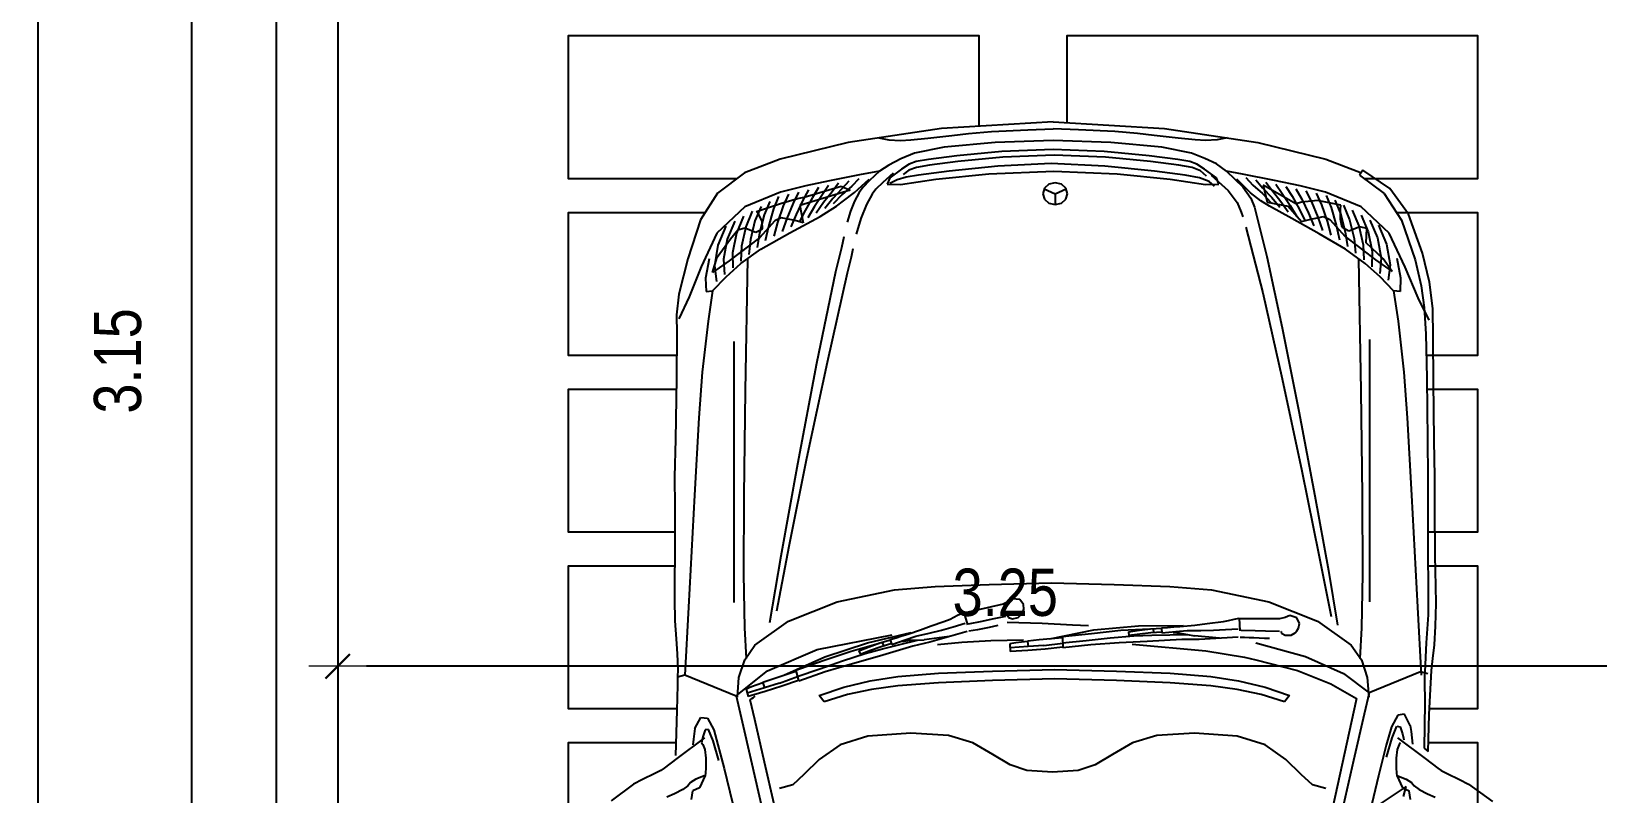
# Model space of a CAD drawing. Extents: x -415 to -176, y -135 to 749.
# Drawn here: x -410.228 to -406.415, y 727.609 to 729.464 of the extents above; entities that cross this region are included whole.
import ezdxf

# ---------------------------------------------------------------- set-up
doc = ezdxf.new("R2010")
doc.units = 0
doc.header["$MEASUREMENT"] = 0
doc.header["$PDSIZE"] = -5
doc.layers.get('0').update_dxf_attribs({"linetype": 'CONTINUOUS'})
doc.layers.get('Defpoints').update_dxf_attribs({"linetype": 'CONTINUOUS'})
doc.layers.add('AR-ALV', color=5, linetype='CONTINUOUS')
doc.layers.add('TEXTO3', color=4, linetype='CONTINUOUS')
doc.layers.add('E-Pen-C', color=4, linetype='CONTINUOUS', lineweight=15)
doc.layers.add('E-Pen-G', color=3, linetype='CONTINUOUS', lineweight=30)
doc.styles.add('F2', font='swissc.ttf')
doc.dimstyles.new('DIMENSION-1', dxfattribs={"dimtxt": 0.11, "dimasz": 0.07, "dimexe": 1, "dimexo": 0, "dimgap": 0.12, "dimtad": 1, "dimzin": 7, "dimdsep": 46, "dimtxsty": 'F2', "dimblk1": 'TRACO', "dimblk2": 'TRACO', "dimsah": 1, "dimcen": 1, "dimse1": 1, "dimse2": 1, "dimclrd": 256, "dimclre": 256, "dimclrt": 6, "dimadec": 0, "dimazin": 0, "dimtfac": 1, "dimtix": 1, "dimtmove": 2, "dimatfit": 3, "dimldrblk": 'TRACO', "dimfxl": 1, "dimtolj": 1, "dimtzin": 0, "dimarcsym": 0})

# ---------------------------------------------------------------- blocks, each defined once
blk = doc.blocks.new('TRACO')
at = {"layer": 'E-Pen-C'}
for p, q in [((0, 1), (0, -1)), ((-1, 0), (1, 0))]:
    blk.add_line(p, q, dxfattribs=at)
at = {"layer": 'E-Pen-G'}
blk.add_line((-0.424, -0.424), (0.424, 0.424), dxfattribs=at)
blk = doc.blocks.new('*D398')
at = {"color": 4, "lineweight": -2}
blk.add_line((-409.8386, 730.1671), (-409.8386, 727.1571), dxfattribs=at)
at = {"layer": 'Defpoints', "color": 0, "linetype": 'Continuous'}
for p in [(-408.4824, 730.2371), (-409.8386, 727.0871), (-405.7324, 727.0871)]:
    blk.add_point(p, dxfattribs=at)
at = {"color": 4, "linetype": 'Continuous', "lineweight": -2, "xscale": 0.07, "yscale": 0.07, "zscale": 0.07}
for p, rotation in [((-409.8386, 730.2371), 90), ((-409.8386, 727.0871), 270)]:
    blk.add_blockref('TRACO', p, dxfattribs=dict(at, rotation=rotation))
at = {"color": 4, "linetype": 'Continuous', "insert": (-410.0177, 728.6621), "char_height": 0.115, "attachment_point": 5, "rotation": 90, "style": 'F2'}
blk.add_mtext('\\A1;3.15', dxfattribs=at)
blk = doc.blocks.new('*D416')
at = {"color": 4, "lineweight": -2}
blk.add_line((-406.3024, 727.9193), (-409.4124, 727.9193), dxfattribs=at)
at = {"layer": 'Defpoints', "color": 0, "linetype": 'Continuous'}
for p in [(-409.4824, 727.9193), (-409.4824, 727.7434), (-406.2324, 727.7434)]:
    blk.add_point(p, dxfattribs=at)
at = {"color": 4, "linetype": 'Continuous', "lineweight": -2, "xscale": 0.07, "yscale": 0.07, "zscale": 0.07, "rotation": 180}
blk.add_blockref('TRACO', (-409.4824, 727.9193), dxfattribs=at)
at = {"color": 4, "linetype": 'Continuous', "lineweight": -2, "xscale": 0.07, "yscale": 0.07, "zscale": 0.07}
blk.add_blockref('TRACO', (-406.2324, 727.9193), dxfattribs=at)
at = {"color": 4, "linetype": 'Continuous', "insert": (-407.8574, 728.0984), "char_height": 0.115, "attachment_point": 5, "style": 'F2'}
blk.add_mtext('\\A1;3.25', dxfattribs=at)
blk = doc.blocks.new('*D432')
at = {"color": 4, "lineweight": -2}
blk.add_line((-410.2114, 720.2571), (-410.2114, 745.1171), dxfattribs=at)
at = {"layer": 'Defpoints', "color": 0, "linetype": 'Continuous'}
for p in [(-410.2114, 745.1871), (-409.6324, 745.1871), (-409.6324, 720.1871)]:
    blk.add_point(p, dxfattribs=at)
at = {"color": 4, "linetype": 'Continuous', "lineweight": -2, "xscale": 0.07, "yscale": 0.07, "zscale": 0.07}
for p, rotation in [((-410.2114, 745.1871), 90), ((-410.2114, 720.1871), 270)]:
    blk.add_blockref('TRACO', p, dxfattribs=dict(at, rotation=rotation))
at = {"color": 4, "linetype": 'Continuous', "insert": (-410.3905, 732.6871), "char_height": 0.115, "attachment_point": 5, "rotation": 90, "style": 'F2'}
blk.add_mtext('\\A1;25.00', dxfattribs=at)
blk = doc.blocks.new('Austin Mini dessus')
at = {"color": 8, "flags": 128}
for points in [[(1.0718, 3.8974), (1.1117, 3.9516)], [(1.0602, 3.8752), (1.0718, 3.8974)], [(1.0455, 3.8453), (1.0602, 3.8752)], [(1.0093, 3.792), (1.0326, 3.8229)], [(1.0326, 3.8229), (1.0383, 3.8304)], [(1.0383, 3.8304), (1.0455, 3.8453)], [(1.0947, 3.7975), (1.1035, 3.8163)], [(-0.2069, 3.765), (-0.1204, 3.7865)], [(-0.1204, 3.7865), (-0.0703, 3.7926)], [(-0.114, 3.7617), (-0.0609, 3.787)], [(-0.0703, 3.7926), (-0.0241, 3.7916)], [(-0.0241, 3.7916), (0.0842, 3.7922)], [(0.0842, 3.7922), (0.2332, 3.7952)], [(0.2332, 3.7952), (0.3237, 3.797)], [(0.3237, 3.797), (0.3971, 3.7966)], [(0.3971, 3.7966), (0.5088, 3.7962)], [(0.5088, 3.7962), (0.581, 3.797)], [(0.581, 3.797), (0.6212, 3.7976)], [(0.6212, 3.7976), (0.674, 3.7963)], [(0.674, 3.7963), (0.7177, 3.7934)], [(0.7177, 3.7934), (0.7547, 3.7905)], [(0.7547, 3.7905), (0.7913, 3.7892)], [(0.7913, 3.7892), (0.8117, 3.7899)], [(0.8107, 3.7898), (0.8054, 3.7722)], [(0.8117, 3.7899), (0.831, 3.7901)], [(0.831, 3.7901), (0.8924, 3.7915)], [(0.8924, 3.7915), (1.0016, 3.7949)], [(0.9589, 3.7245), (1.0093, 3.792)], [(1.0753, 3.7651), (1.0842, 3.7768)], [(1.0842, 3.7768), (1.0947, 3.7975)], [(-0.302, 3.7337), (-0.2069, 3.765)], [(-0.1874, 3.7324), (-0.114, 3.7617)], [(0.0688, 3.7297), (0.18, 3.7384)], [(0.18, 3.7384), (0.3684, 3.7483)], [(0.3684, 3.7483), (0.6405, 3.7634)], [(0.6405, 3.7634), (0.8064, 3.7721)], [(0.8054, 3.7722), (0.8566, 3.6469)], [(0.936, 3.7475), (0.9091, 3.7332)], [(0.936, 3.7475), (0.949, 3.7493)], [(0.949, 3.7493), (0.9623, 3.751)], [(0.9623, 3.751), (0.9758, 3.7525)], [(1.0506, 3.7228), (1.0594, 3.7455)], [(1.0506, 3.7228), (1.0806, 3.7369)], [(1.0594, 3.7455), (1.0677, 3.7588)], [(1.0677, 3.7588), (1.0753, 3.7651)], [(1.0806, 3.7369), (1.0877, 3.7528)], [(1.1088, 3.7563), (1.0877, 3.7528)], [(-0.3667, 3.6929), (-0.302, 3.7337)], [(-0.269, 3.694), (-0.1874, 3.7324)], [(-0.24, 3.6915), (-0.1897, 3.6999)], [(-0.1734, 3.7051), (-0.2108, 3.6933)], [(-0.2065, 3.713), (-0.1595, 3.7223)], [(-0.2018, 3.6646), (-0.1734, 3.7051)], [(-0.1897, 3.6999), (-0.152, 3.6952)], [(-0.1288, 3.7047), (-0.1629, 3.672)], [(-0.1595, 3.7223), (-0.127, 3.7206)], [(-0.127, 3.7206), (-0.1288, 3.7047)], [(-0.1288, 3.7047), (-0.0554, 3.7158)], [(-0.0554, 3.7158), (0.0688, 3.7297)], [(0.9091, 3.7332), (0.9111, 3.717)], [(0.9111, 3.717), (0.9395, 3.7016)], [(0.9383, 3.7145), (0.9395, 3.7228)], [(0.9665, 3.7034), (0.9383, 3.7145)], [(0.9395, 3.7228), (0.9564, 3.7282)], [(0.9395, 3.7016), (1.0331, 3.6766)], [(0.9564, 3.7282), (0.9673, 3.7309)], [(1.0136, 3.6893), (0.9665, 3.7034)], [(0.9673, 3.7309), (0.9712, 3.7316)], [(0.9712, 3.7316), (0.975, 3.7288)], [(0.975, 3.7288), (0.9869, 3.7238)], [(0.9869, 3.7238), (1.0083, 3.721)], [(1.0083, 3.721), (1.031, 3.7215)], [(1.031, 3.7215), (1.0455, 3.7223)], [(1.0455, 3.7223), (1.0506, 3.7228)], [(-0.4163, 3.6266), (-0.3667, 3.6929)], [(-0.3332, 3.6261), (-0.269, 3.694)], [(-0.2983, 3.6509), (-0.2548, 3.669)], [(-0.2862, 3.6722), (-0.24, 3.6915)], [(-0.2557, 3.6613), (-0.2776, 3.6432)], [(-0.2582, 3.5904), (-0.2018, 3.6646)], [(-0.2108, 3.6933), (-0.2557, 3.6613)], [(-0.2548, 3.669), (-0.2057, 3.6781)], [(-0.2057, 3.6781), (-0.1684, 3.6754)], [(-0.1629, 3.672), (-0.1958, 3.6357)], [(1.0331, 3.6766), (1.174, 3.6425)], [(-0.4494, 3.54), (-0.4163, 3.6266)], [(-0.3686, 3.5396), (-0.3332, 3.6261)], [(-0.3224, 3.6082), (-0.2844, 3.624)], [(-0.3103, 3.6295), (-0.2696, 3.6465)], [(-0.2844, 3.624), (-0.2378, 3.6344)], [(-0.2776, 3.6432), (-0.2819, 3.6262)], [(-0.2819, 3.6262), (-0.2717, 3.5998)], [(-0.2696, 3.6465), (-0.2217, 3.6563)], [(-0.2378, 3.6344), (-0.2012, 3.6358)], [(-0.1958, 3.6357), (-0.2299, 3.5876)], [(-0.2217, 3.6563), (-0.1848, 3.6556)], [(-0.2069, 3.6195), (0.1144, 3.6255)], [(0.6296, 3.652), (-0.0059, 3.652)], [(0.1144, 3.6255), (0.369, 3.6287)], [(0.369, 3.6287), (0.5603, 3.6292)], [(0.5603, 3.6292), (0.6914, 3.6273)], [(0.6914, 3.6273), (0.7656, 3.6231)], [(0.769, 3.6265), (0.7337, 3.6018)], [(0.8118, 3.6411), (0.769, 3.6265)], [(0.8566, 3.6469), (0.7958, 3.5707)], [(0.8596, 3.6444), (0.8118, 3.6411)], [(0.835, 3.6098), (0.8402, 3.6233)], [(0.8402, 3.6233), (0.8582, 3.6183)], [(0.8566, 3.6469), (0.909, 3.6348)], [(0.909, 3.6348), (1.0218, 3.609)], [(-0.3219, 3.5976), (-0.3417, 3.5395)], [(-0.3344, 3.5868), (-0.2992, 3.6015)], [(-0.3144, 3.5923), (-0.3219, 3.5976)], [(-0.2975, 3.5839), (-0.3144, 3.5923)], [(-0.3139, 3.579), (-0.2698, 3.5907)], [(-0.2994, 3.5535), (-0.2582, 3.5904)], [(-0.2992, 3.6015), (-0.2538, 3.6126)], [(-0.2717, 3.5998), (-0.28, 3.5832)], [(-0.2299, 3.5876), (-0.2701, 3.5169)], [(-0.2698, 3.5907), (-0.2341, 3.5963)], [(-0.2538, 3.6126), (-0.2177, 3.6161)], [(0.7337, 3.6018), (0.675, 3.5196)], [(0.8252, 3.5824), (0.8299, 3.5961)], [(0.8299, 3.5961), (0.835, 3.6098)], [(0.8372, 3.5784), (0.8502, 3.6203)], [(0.8462, 3.577), (0.8582, 3.6183)], [(0.8604, 3.6051), (0.8577, 3.6008)], [(0.8634, 3.6093), (0.8604, 3.6051)], [(0.8666, 3.6133), (0.8634, 3.6093)], [(0.9143, 3.6021), (0.8666, 3.6133)], [(1.0183, 3.578), (0.9143, 3.6021)], [(1.0218, 3.609), (1.1282, 3.5852)], [(-0.3585, 3.5441), (-0.3287, 3.5566)], [(-0.3465, 3.5655), (-0.3139, 3.579)], [(-0.3356, 3.5327), (-0.2955, 3.5465)], [(-0.3287, 3.5566), (-0.2858, 3.5689)], [(-0.3066, 3.538), (-0.2994, 3.5535)], [(-0.28, 3.5832), (-0.2975, 3.5839)], [(-0.2955, 3.5465), (-0.2617, 3.5558)], [(-0.2858, 3.5689), (-0.2505, 3.5765)], [(0.4929, 3.5192), (0.6502, 3.5491)], [(0.517, 3.5386), (0.6793, 3.5662)], [(0.7958, 3.5707), (0.7435, 3.4498)], [(0.8063, 3.5287), (0.8151, 3.5556)], [(0.8151, 3.5556), (0.8242, 3.5824)], [(0.8252, 3.5824), (0.8372, 3.5784)], [(0.8257, 3.5419), (0.8372, 3.5784)], [(0.8334, 3.5361), (0.8462, 3.577)], [(1.12, 3.5551), (1.0183, 3.578)], [(-0.4897, 3.3744), (-0.4494, 3.54)], [(-0.3843, 3.4776), (-0.3686, 3.5396)], [(-0.3693, 3.4953), (-0.3424, 3.5089)], [(-0.3639, 3.5197), (-0.3356, 3.5327)], [(-0.3417, 3.5395), (-0.3534, 3.4979)], [(-0.3424, 3.5089), (-0.3051, 3.524)], [(-0.3148, 3.5016), (-0.2843, 3.5144)], [(-0.2701, 3.5169), (-0.3098, 3.443)], [(-0.3001, 3.5036), (-0.3066, 3.538)], [(-0.3051, 3.524), (-0.273, 3.5351)], [(0.2791, 3.4759), (0.4929, 3.5192)], [(0.2925, 3.4981), (0.517, 3.5386)], [(0.675, 3.5196), (0.6278, 3.4015)], [(0.8067, 3.5309), (0.7615, 3.4315)], [(0.7972, 3.5019), (0.8063, 3.5287)], [(0.8257, 3.5419), (0.8097, 3.4979)], [(0.8192, 3.4954), (0.8334, 3.5361)], [(1.0484, 3.4825), (1.0731, 3.5095)], [(1.0731, 3.5095), (1.0817, 3.5421)], [(-0.3968, 3.4202), (-0.3843, 3.4776)], [(-0.3572, 3.4821), (-0.3836, 3.3914)], [(-0.3746, 3.4709), (-0.3493, 3.4851)], [(-0.374, 3.3698), (-0.3363, 3.4925)], [(-0.3534, 3.4979), (-0.3572, 3.4821)], [(-0.3561, 3.4613), (-0.3244, 3.4792)], [(-0.3493, 3.4851), (-0.3148, 3.5016)], [(-0.3363, 3.4925), (-0.2946, 3.4845)], [(-0.3341, 3.4567), (-0.3068, 3.4729)], [(-0.3244, 3.4792), (-0.2956, 3.4936)], [(-0.2946, 3.4845), (-0.3001, 3.5036)], [(0.0453, 3.4261), (0.2791, 3.4759)], [(0.0478, 3.4514), (0.2925, 3.4981)], [(0.7718, 3.4351), (0.7952, 3.5024)], [(0.8092, 3.4984), (0.7905, 3.4435)], [(0.7952, 3.5024), (0.8192, 3.4954)], [(0.7985, 3.4305), (0.8212, 3.4949)], [(1.0114, 3.445), (1.0484, 3.4825)], [(-0.3854, 3.4222), (-0.363, 3.4375)], [(-0.38, 3.4466), (-0.3561, 3.4613)], [(-0.3698, 3.4136), (-0.3437, 3.4343)], [(-0.363, 3.4375), (-0.3341, 3.4567)], [(-0.3437, 3.4343), (-0.3181, 3.4522)], [(-0.3098, 3.443), (-0.3346, 3.403)], [(-0.1749, 3.4052), (0.0478, 3.4514)], [(0.7435, 3.4498), (0.7081, 3.2674)], [(0.7484, 3.3675), (0.7718, 3.4351)], [(0.7905, 3.4435), (0.7715, 3.3887)], [(0.8558, 3.4451), (0.8359, 3.3854)], [(0.8536, 3.3763), (0.8715, 3.4329)], [(0.8715, 3.4329), (0.8558, 3.4451)], [(0.9762, 3.3945), (1.0114, 3.445)], [(-0.4112, 3.3468), (-0.3968, 3.4202)], [(-0.3908, 3.3978), (-0.3698, 3.4136)], [(-0.3767, 3.3898), (-0.3534, 3.4119)], [(-0.363, 3.3894), (-0.3407, 3.4108)], [(-0.3534, 3.4119), (-0.3294, 3.4315)], [(-0.3346, 3.403), (-0.3481, 3.3863)], [(-0.2335, 3.3912), (-0.2013, 3.399)], [(-0.2013, 3.399), (-0.1749, 3.4052)], [(-0.172, 3.3767), (0.0453, 3.4261)], [(0.6278, 3.4015), (0.5988, 3.2619)], [(0.7615, 3.4315), (0.7277, 3.3278)], [(0.7785, 3.3642), (0.7985, 3.4305)], [(0.9547, 3.3266), (0.9762, 3.3945)], [(-0.5243, 3.1472), (-0.4897, 3.3744)], [(-0.4015, 3.349), (-0.3836, 3.366)], [(-0.3679, 3.3589), (-0.4003, 3.3232)], [(-0.3961, 3.3734), (-0.3767, 3.3898)], [(-0.3836, 3.3914), (-0.374, 3.3698)], [(-0.3836, 3.366), (-0.363, 3.3894)], [(-0.3683, 3.348), (-0.347, 3.3593)], [(-0.3481, 3.3863), (-0.3679, 3.3589)], [(-0.347, 3.3593), (-0.3226, 3.369)], [(-0.3226, 3.369), (-0.2958, 3.3774)], [(-0.2599, 3.3851), (-0.2335, 3.3912)], [(-0.2307, 3.363), (-0.2112, 3.3675)], [(-0.2112, 3.3675), (-0.1915, 3.3721)], [(-0.1915, 3.3721), (-0.172, 3.3767)], [(0.7293, 3.299), (0.7484, 3.3675)], [(0.7715, 3.3887), (0.7537, 3.3335)], [(0.7597, 3.2985), (0.7785, 3.3642)], [(0.8359, 3.3854), (0.8202, 3.3211)], [(0.8415, 3.3179), (0.8536, 3.3763)], [(-0.4198, 3.2983), (-0.4112, 3.3468)], [(-0.4198, 3.2983), (-0.397, 3.3226)], [(-0.397, 3.3226), (-0.3805, 3.3391)], [(-0.3805, 3.3391), (-0.3683, 3.348)], [(-0.3644, 3.3161), (-0.339, 3.3298)], [(-0.339, 3.3298), (-0.3048, 3.3438)], [(-0.3048, 3.3438), (-0.2667, 3.355)], [(0.7277, 3.3278), (0.7023, 3.2216)], [(0.7374, 3.3232), (0.728, 3.2975)], [(0.7371, 3.2944), (0.7462, 3.3202)], [(0.7472, 3.3485), (0.7374, 3.3232)], [(0.7537, 3.3335), (0.7422, 3.2911)], [(0.7462, 3.3202), (0.7557, 3.3455)], [(0.7472, 3.3485), (0.7557, 3.345)], [(0.8202, 3.3211), (0.8092, 3.2537)], [(0.8325, 3.2537), (0.8415, 3.3179)], [(0.9474, 3.2223), (0.9547, 3.3266)], [(-0.5014, 3.3001), (-0.4965, 3.2759)], [(-0.435, 3.2757), (-0.4198, 3.2983)], [(-0.415, 3.2655), (-0.3926, 3.2902)], [(-0.4036, 3.2735), (-0.3881, 3.2799)], [(-0.3926, 3.2902), (-0.3764, 3.3069)], [(-0.3881, 3.2799), (-0.3879, 3.2469)], [(-0.3764, 3.3069), (-0.3644, 3.3161)], [(0.728, 3.2975), (0.7203, 3.2716)], [(0.7263, 3.2915), (0.7353, 3.2885)], [(0.7293, 3.2686), (0.7371, 3.2944)], [(0.7422, 3.2911), (0.7318, 3.2485)], [(0.7478, 3.258), (0.7597, 3.2985)], [(-0.4965, 3.2759), (-0.4951, 3.2474)], [(-0.4951, 3.2474), (-0.4961, 3.222)], [(-0.4642, 3.2131), (-0.4498, 3.2462)], [(-0.4498, 3.2462), (-0.435, 3.2757)], [(-0.4368, 3.2263), (-0.4251, 3.2451)], [(-0.4251, 3.2451), (-0.4036, 3.2735)], [(-0.4223, 3.2271), (-0.4123, 3.2411)], [(-0.4054, 3.2337), (-0.3992, 3.255)], [(-0.3879, 3.2469), (-0.4009, 3.1615)], [(-0.3992, 3.255), (-0.3897, 3.273)], [(0.5988, 3.2619), (0.5909, 3.1628)], [(0.7105, 3.2437), (0.7063, 3.2296)], [(0.7153, 3.258), (0.7105, 3.2437)], [(0.7198, 3.2721), (0.7153, 3.258)], [(0.7313, 3.2686), (0.72, 3.2361)], [(0.7208, 3.2721), (0.7313, 3.2686)], [(0.7318, 3.2485), (0.7208, 3.2061)], [(0.7243, 3.2421), (0.7215, 3.2248)], [(0.7361, 3.2172), (0.7478, 3.258)], [(0.8092, 3.2537), (0.8014, 3.1546)], [(0.8246, 3.1546), (0.8325, 3.2537)], [(-0.4961, 3.222), (-0.5002, 3.1805)], [(-0.4783, 3.1411), (-0.4642, 3.2131)], [(-0.4482, 3.1794), (-0.4433, 3.2092)], [(-0.4433, 3.2092), (-0.4368, 3.2263)], [(-0.4345, 3.1767), (-0.4292, 3.2081)], [(-0.4292, 3.2081), (-0.4223, 3.2271)], [(-0.42, 3.129), (-0.4102, 3.2033)], [(-0.4102, 3.2033), (-0.4054, 3.2337)], [(0.7063, 3.2296), (0.6964, 3.1985)], [(0.7116, 3.2101), (0.7041, 3.1774)], [(0.72, 3.2361), (0.7116, 3.2101)], [(0.721, 3.2072), (0.7203, 3.1896)], [(0.7215, 3.2248), (0.721, 3.2072)], [(0.7263, 3.1761), (0.7361, 3.2172)], [(0.9535, 3.1308), (0.9474, 3.2223)], [(-0.5002, 3.1805), (-0.5068, 3.1221)], [(-0.457, 3.1102), (-0.4482, 3.1794)], [(-0.4433, 3.1075), (-0.4345, 3.1767)], [(0.6864, 3.1723), (0.6761, 3.1418)], [(0.6964, 3.1985), (0.6864, 3.1723)], [(0.7041, 3.1774), (0.6969, 3.1476)], [(0.6998, 3.0852), (0.7263, 3.1761)], [(0.7123, 3.1286), (0.7203, 3.1896)], [(-0.5405, 2.876), (-0.5243, 3.1472)], [(-0.4897, 3.0166), (-0.4783, 3.1411)], [(-0.4326, 3.01), (-0.42, 3.129)], [(-0.4009, 3.1615), (-0.4139, 3.0323)], [(0.5909, 3.1628), (0.5858, 3.0317)], [(0.6698, 3.1266), (0.6607, 3.1082)], [(0.6761, 3.1418), (0.6698, 3.1266)], [(0.6969, 3.1476), (0.6884, 3.1193)], [(0.7318, 3.1572), (0.726, 3.0977)], [(0.8014, 3.1546), (0.7962, 3.0235)], [(0.8194, 3.0235), (0.8246, 3.1546)], [(0.9712, 3.0712), (0.9535, 3.1308)], [(-0.5068, 3.1221), (-0.5121, 3.0818)], [(-0.4678, 3.0008), (-0.457, 3.1102)], [(-0.4541, 2.9981), (-0.4433, 3.1075)], [(0.6338, 2.997), (0.6553, 3.0927)], [(0.6607, 3.1082), (0.6538, 3.0932)], [(0.6538, 3.0932), (0.6836, 3.0845)], [(0.6884, 3.1193), (0.6795, 3.0899)], [(0.726, 3.0977), (0.7219, 3.0275)], [(-0.5121, 3.0818), (-0.5164, 3.0261)], [(0.6818, 3.0817), (0.6747, 3.0485)], [(0.6902, 3.0313), (0.6957, 3.0601)], [(0.6957, 3.0601), (0.6993, 3.0807)], [(0.9991, 3.0226), (0.9712, 3.0712)], [(-0.5164, 3.0261), (-0.5207, 2.9376)], [(-0.4943, 2.876), (-0.4897, 3.0166)], [(-0.4139, 3.0323), (-0.4198, 2.8742)], [(0.5858, 3.0317), (0.5818, 2.8809)], [(0.6693, 3.0237), (0.6625, 2.9905)], [(0.6747, 3.0485), (0.6693, 3.0237)], [(0.6853, 3.0102), (0.6902, 3.0313)], [(0.7219, 3.0275), (0.7205, 2.9476)], [(0.7962, 3.0235), (0.7923, 2.8727)], [(0.8155, 2.8727), (0.8194, 3.0235)], [(1.0249, 2.9807), (0.9991, 3.0226)], [(-0.473, 2.876), (-0.4678, 3.0008)], [(-0.4594, 2.8733), (-0.4541, 2.9981)], [(-0.4389, 2.8801), (-0.4326, 3.01)], [(0.6202, 2.9747), (0.6273, 2.9847)], [(0.6221, 2.9567), (0.6202, 2.9747)], [(0.6273, 2.9847), (0.6338, 2.997)], [(0.6618, 2.9878), (0.6631, 2.986)], [(0.6631, 2.986), (0.6661, 2.9845)], [(0.6661, 2.9845), (0.6693, 2.9748)], [(0.6693, 2.9748), (0.6662, 2.9608)], [(0.677, 2.9877), (0.6796, 2.9022)], [(0.7277, 2.9669), (0.7297, 2.9812)], [(0.7297, 2.9812), (0.7484, 2.9804)], [(0.7369, 2.9367), (0.7402, 2.9806)], [(0.7461, 2.9374), (0.7484, 2.9804)], [(1.0386, 2.9396), (1.0249, 2.9807)], [(-0.5207, 2.9376), (-0.5227, 2.876)], [(0.6341, 2.9475), (0.6221, 2.9567)], [(0.6455, 2.9473), (0.6341, 2.9475)], [(0.6529, 2.9495), (0.6455, 2.9473)], [(0.6577, 2.9524), (0.6529, 2.9495)], [(0.6662, 2.9608), (0.6577, 2.9524)], [(0.7205, 2.9096), (0.7234, 2.9377)], [(0.7244, 2.9379), (0.7259, 2.9524)], [(0.7244, 2.9379), (0.7369, 2.9367)], [(0.7259, 2.9524), (0.7277, 2.9669)], [(0.7339, 2.8986), (0.7369, 2.9367)], [(0.7427, 2.8947), (0.7461, 2.9374)], [(1.0427, 2.877), (1.0386, 2.9396)], [(-0.3786, 2.8967), (-0.3653, 2.9008)], [(-0.3653, 2.9008), (-0.352, 2.8967)], [(0.6796, 2.9022), (0.6837, 2.8284)], [(0.718, 2.8814), (0.7205, 2.9096)], [(0.7339, 2.8986), (0.7283, 2.8522)], [(-0.5405, 2.876), (-0.5243, 2.6047)], [(-0.5207, 2.8143), (-0.5227, 2.876)], [(-0.4897, 2.7353), (-0.4943, 2.876)], [(-0.4678, 2.7512), (-0.473, 2.876)], [(-0.4541, 2.7484), (-0.4594, 2.8733)], [(-0.4326, 2.7495), (-0.4389, 2.8801)], [(-0.4198, 2.8742), (-0.4139, 2.72)], [(-0.3917, 2.8708), (-0.3881, 2.8859)], [(-0.3881, 2.8557), (-0.3917, 2.8708)], [(-0.3881, 2.8859), (-0.3786, 2.8967)], [(-0.3767, 2.8977), (-0.3653, 2.8708)], [(-0.3653, 2.8708), (-0.3767, 2.844)], [(-0.3653, 2.8708), (-0.3389, 2.8708)], [(-0.352, 2.8967), (-0.3425, 2.8859)], [(-0.3425, 2.8859), (-0.3389, 2.8708)], [(-0.3389, 2.8708), (-0.3425, 2.8557)], [(0.5818, 2.8809), (0.5858, 2.7275)], [(0.7179, 2.8836), (0.6962, 2.7767)], [(0.7152, 2.8533), (0.718, 2.8814)], [(0.7381, 2.8519), (0.7427, 2.8947)], [(0.7923, 2.8727), (0.7962, 2.7218)], [(0.8194, 2.7218), (0.8155, 2.8727)], [(1.0386, 2.8145), (1.0427, 2.877)], [(-0.3786, 2.845), (-0.3881, 2.8557)], [(-0.3653, 2.8409), (-0.3786, 2.845)], [(-0.352, 2.845), (-0.3653, 2.8409)], [(-0.3425, 2.8557), (-0.352, 2.845)], [(0.6837, 2.8284), (0.6857, 2.7893)], [(0.7054, 2.7825), (0.7131, 2.8533)], [(0.7131, 2.8533), (0.7381, 2.8519)], [(0.7277, 2.8526), (0.7218, 2.7949)], [(0.7325, 2.784), (0.7401, 2.8518)], [(-0.5164, 2.7259), (-0.5207, 2.8143)], [(0.7218, 2.7949), (0.7156, 2.7372)], [(0.7279, 2.7148), (0.7325, 2.784)], [(1.0249, 2.7734), (1.0386, 2.8145)], [(-0.457, 2.6417), (-0.4678, 2.7512)], [(-0.4433, 2.639), (-0.4541, 2.7484)], [(-0.42, 2.6293), (-0.4326, 2.7495)], [(0.6962, 2.7767), (0.6866, 2.668)], [(0.6979, 2.7113), (0.7054, 2.7825)], [(0.9991, 2.7314), (1.0249, 2.7734)], [(-0.5121, 2.6701), (-0.5164, 2.7259)], [(-0.4783, 2.6109), (-0.4897, 2.7353)], [(-0.4139, 2.72), (-0.4009, 2.5911)], [(0.5858, 2.7275), (0.5909, 2.5917)], [(0.6946, 2.6403), (0.6979, 2.7113)], [(0.7156, 2.7372), (0.7107, 2.6794)], [(0.7244, 2.6467), (0.7279, 2.7148)], [(0.7962, 2.7218), (0.8014, 2.5907)], [(0.8246, 2.5907), (0.8194, 2.7218)], [(0.9712, 2.6829), (0.9991, 2.7314)], [(-0.5068, 2.6299), (-0.5121, 2.6701)], [(0.701, 2.6926), (0.6971, 2.6657)], [(0.701, 2.6926), (0.7101, 2.6911)], [(0.7063, 2.6647), (0.71, 2.6915)], [(0.7107, 2.6794), (0.709, 2.6356)], [(0.731, 2.6835), (0.7474, 2.5042)], [(0.9535, 2.6232), (0.9712, 2.6829)], [(-0.4482, 2.5725), (-0.457, 2.6417)], [(-0.4345, 2.5698), (-0.4433, 2.639)], [(0.6866, 2.668), (0.6857, 2.5588)], [(0.6937, 2.6386), (0.692, 2.6115)], [(0.6934, 2.6323), (0.7028, 2.6314)], [(0.6971, 2.6657), (0.6937, 2.6386)], [(0.7015, 2.6106), (0.7033, 2.6376)], [(0.7033, 2.6376), (0.7063, 2.6647)], [(0.709, 2.6356), (0.7085, 2.5917)], [(0.7219, 2.6045), (0.7244, 2.6467)], [(-0.5243, 2.6047), (-0.4897, 2.3776)], [(-0.5002, 2.5714), (-0.5068, 2.6299)], [(-0.4642, 2.5388), (-0.4783, 2.6109)], [(-0.4102, 2.5543), (-0.42, 2.6293)], [(0.6903, 2.5972), (0.689, 2.5822)], [(0.6914, 2.6119), (0.6903, 2.5972)], [(0.6924, 2.6121), (0.7034, 2.6111)], [(0.7034, 2.6111), (0.6997, 2.5769)], [(0.7197, 2.5621), (0.7219, 2.6045)], [(0.9474, 2.5318), (0.9535, 2.6232)], [(-0.4961, 2.5299), (-0.5002, 2.5714)], [(-0.4433, 2.5428), (-0.4482, 2.5725)], [(-0.429, 2.5374), (-0.4345, 2.5698)], [(-0.4009, 2.5911), (-0.3879, 2.5051)], [(0.5909, 2.5917), (0.5988, 2.49)], [(0.6878, 2.5675), (0.6847, 2.5306)], [(0.689, 2.5822), (0.6878, 2.5675)], [(0.6997, 2.5769), (0.6975, 2.5497)], [(0.7026, 2.5837), (0.7038, 2.5662)], [(0.7038, 2.5662), (0.7072, 2.5489)], [(0.7085, 2.5917), (0.7072, 2.5478)], [(0.7193, 2.5199), (0.7197, 2.5621)], [(0.8014, 2.5907), (0.8092, 2.4916)], [(0.8325, 2.4916), (0.8246, 2.5907)], [(-0.4951, 2.5046), (-0.4961, 2.5299)], [(-0.4511, 2.5067), (-0.4642, 2.5388)], [(-0.4368, 2.5257), (-0.4433, 2.5428)], [(-0.4251, 2.5069), (-0.4368, 2.5257)], [(-0.4211, 2.5171), (-0.429, 2.5374)], [(-0.4082, 2.5023), (-0.4211, 2.5171)], [(-0.4038, 2.5192), (-0.4102, 2.5543)], [(-0.3951, 2.4956), (-0.4038, 2.5192)], [(0.6847, 2.5306), (0.6807, 2.5008)], [(0.6975, 2.5497), (0.6975, 2.5161)], [(0.7072, 2.5489), (0.7105, 2.5317)], [(0.7164, 2.4705), (0.7105, 2.5317)], [(0.714, 2.4253), (0.7193, 2.5199)], [(0.9547, 2.4275), (0.9474, 2.5318)], [(-0.4965, 2.4761), (-0.4951, 2.5046)], [(-0.4377, 2.4782), (-0.4511, 2.5067)], [(-0.4036, 2.4784), (-0.4251, 2.5069)], [(-0.4106, 2.4907), (-0.373, 2.4496)], [(-0.3881, 2.472), (-0.4036, 2.4784)], [(-0.3837, 2.4832), (-0.3951, 2.4956)], [(-0.3879, 2.5051), (-0.3881, 2.472)], [(0.5988, 2.49), (0.6278, 2.3505)], [(0.6807, 2.5008), (0.6754, 2.4613)], [(0.6972, 2.4854), (0.6952, 2.456)], [(0.6975, 2.5161), (0.6972, 2.4854)], [(0.7474, 2.5042), (0.7622, 2.4097)], [(0.8092, 2.4916), (0.8202, 2.4242)], [(0.8415, 2.4274), (0.8325, 2.4916)], [(-0.5014, 2.4519), (-0.4965, 2.4761)], [(-0.4198, 2.4536), (-0.4377, 2.4782)], [(-0.4198, 2.4536), (-0.3822, 2.4143)], [(-0.4126, 2.4151), (-0.4198, 2.4536)], [(-0.373, 2.4496), (-0.3435, 2.4277)], [(0.673, 2.4486), (0.6699, 2.4354)], [(0.6754, 2.4613), (0.673, 2.4486)], [(0.6952, 2.456), (0.6932, 2.4254)], [(-0.3975, 2.3367), (-0.4126, 2.4151)], [(-0.4043, 2.4065), (-0.3863, 2.3895)], [(-0.3677, 2.3955), (-0.4003, 2.4288)], [(-0.3822, 2.4143), (-0.3546, 2.3944)], [(-0.3435, 2.4277), (-0.32, 2.4176)], [(-0.32, 2.4176), (-0.3092, 2.4141)], [(-0.2838, 2.4064), (-0.1243, 2.3655)], [(0.6699, 2.4354), (0.6674, 2.4227)], [(0.6674, 2.4227), (0.6984, 2.421)], [(0.6695, 2.3245), (0.669, 2.4226)], [(0.6972, 2.4178), (0.6978, 2.3839)], [(0.715, 2.4096), (0.7145, 2.4208)], [(0.7153, 2.3984), (0.715, 2.4096)], [(0.7622, 2.4097), (0.7686, 2.3821)], [(0.8202, 2.4242), (0.8359, 2.3599)], [(0.8536, 2.369), (0.8415, 2.4274)], [(0.9762, 2.3595), (0.9547, 2.4275)], [(-0.4897, 2.3776), (-0.4494, 2.2119)], [(-0.3989, 2.3821), (-0.3794, 2.3657)], [(-0.3864, 2.3641), (-0.3443, 2.3544)], [(-0.3402, 2.2847), (-0.3864, 2.3641)], [(-0.3863, 2.3895), (-0.3657, 2.3661)], [(-0.3794, 2.3657), (-0.3561, 2.3436)], [(-0.3478, 2.3704), (-0.3677, 2.3955)], [(-0.3657, 2.3661), (-0.3434, 2.3447)], [(-0.3546, 2.3944), (-0.3323, 2.3856)], [(-0.3346, 2.3489), (-0.3478, 2.3704)], [(-0.3323, 2.3856), (-0.2128, 2.3556)], [(-0.1243, 2.3655), (0.085, 2.3182)], [(0.6978, 2.3839), (0.6981, 2.3586)], [(0.7156, 2.3872), (0.7153, 2.3984)], [(0.7163, 2.3745), (0.7156, 2.3872)], [(0.717, 2.3616), (0.7163, 2.3745)], [(0.7276, 2.3821), (0.761, 2.261)], [(0.7686, 2.3821), (0.7952, 2.2812)], [(0.8715, 2.3124), (0.8536, 2.369)], [(-0.3843, 2.2744), (-0.3975, 2.3367)], [(-0.3935, 2.3577), (-0.3726, 2.3419)], [(-0.3881, 2.3334), (-0.3657, 2.3181)], [(-0.3726, 2.3419), (-0.3464, 2.3212)], [(-0.3561, 2.3436), (-0.3321, 2.324)], [(-0.3443, 2.3544), (-0.3348, 2.3038)], [(-0.3048, 2.2947), (-0.3346, 2.3489)], [(-0.2128, 2.3556), (-0.0386, 2.3181)], [(0.6278, 2.3505), (0.675, 2.2324)], [(0.6981, 2.3586), (0.6989, 2.3247)], [(0.7167, 2.349), (0.717, 2.3616)], [(0.8359, 2.3599), (0.8558, 2.3002)], [(1.0114, 2.309), (0.9762, 2.3595)], [(-0.3827, 2.309), (-0.3589, 2.2942)], [(-0.3657, 2.3181), (-0.3368, 2.2988)], [(-0.3589, 2.2942), (-0.3272, 2.2763)], [(-0.3464, 2.3212), (-0.3209, 2.3033)], [(-0.3368, 2.2988), (-0.3096, 2.2826)], [(-0.3348, 2.3038), (-0.2973, 2.271)], [(-0.2675, 2.228), (-0.3048, 2.2947)], [(-0.0386, 2.3181), (0.1643, 2.2777)], [(0.085, 2.3182), (0.3093, 2.2706)], [(0.6613, 2.2997), (0.6659, 2.3111)], [(0.6672, 2.2826), (0.6613, 2.2997)], [(0.6659, 2.3111), (0.6695, 2.3245)], [(0.6989, 2.3218), (0.7006, 2.3204)], [(0.7006, 2.3204), (0.7038, 2.3197)], [(0.7093, 2.2966), (0.7029, 2.2864)], [(0.7038, 2.3197), (0.7091, 2.3109)], [(0.7091, 2.3109), (0.7093, 2.2966)], [(0.8558, 2.3002), (0.8715, 2.3124)], [(1.0484, 2.2716), (1.0114, 2.309)], [(-0.3686, 2.2124), (-0.3843, 2.2744)], [(-0.3774, 2.2846), (-0.352, 2.2704)], [(-0.372, 2.2602), (-0.3452, 2.2466)], [(-0.352, 2.2704), (-0.3175, 2.2539)], [(-0.3489, 2.2319), (-0.3449, 2.2704)], [(-0.3449, 2.2704), (-0.3402, 2.2847)], [(-0.3272, 2.2763), (-0.2983, 2.2619)], [(-0.3175, 2.2539), (-0.287, 2.2412)], [(-0.3028, 2.2519), (-0.3094, 2.2175)], [(-0.2973, 2.271), (-0.3028, 2.2519)], [(0.1643, 2.2777), (0.3699, 2.2387)], [(0.3093, 2.2706), (0.5139, 2.2288)], [(0.6809, 2.2764), (0.6672, 2.2826)], [(0.6921, 2.2787), (0.6809, 2.2764)], [(0.6988, 2.2826), (0.6921, 2.2787)], [(0.7029, 2.2864), (0.6988, 2.2826)], [(0.761, 2.261), (0.8021, 2.1691)], [(0.7952, 2.2812), (0.8271, 2.1996)], [(1.0731, 2.2446), (1.0484, 2.2716)], [(-0.4494, 2.2119), (-0.4163, 2.1254)], [(-0.3332, 2.1259), (-0.3686, 2.2124)], [(-0.3666, 2.2358), (-0.3383, 2.2228)], [(-0.3375, 2.1754), (-0.3489, 2.2319)], [(-0.3452, 2.2466), (-0.3079, 2.2315)], [(-0.3383, 2.2228), (-0.2982, 2.209)], [(-0.3094, 2.2175), (-0.3021, 2.202)], [(-0.3079, 2.2315), (-0.2757, 2.2204)], [(-0.2299, 2.1644), (-0.2675, 2.228)], [(0.3699, 2.2387), (0.552, 2.2057)], [(0.5139, 2.2288), (0.6638, 2.199)], [(0.675, 2.2324), (0.7337, 2.1502)], [(0.8634, 2.1376), (1.3706, 2.2486)], [(1.0817, 2.212), (1.0731, 2.2446)], [(-0.3612, 2.2114), (-0.3315, 2.199)], [(-0.3492, 2.1901), (-0.3167, 2.1765)], [(-0.3267, 2.1761), (-0.3375, 2.1754)], [(-0.3315, 2.199), (-0.2886, 2.1866)], [(-0.3036, 2.1762), (-0.3267, 2.1761)], [(-0.3167, 2.1765), (-0.2725, 2.1648)], [(-0.2827, 2.1724), (-0.3036, 2.1762)], [(-0.3021, 2.202), (-0.261, 2.1651)], [(-0.2982, 2.209), (-0.2645, 2.1997)], [(-0.2886, 2.1866), (-0.2532, 2.179)], [(0.552, 2.2057), (0.6848, 2.1831)], [(0.8271, 2.1996), (0.8634, 2.1376)], [(-0.3372, 2.1687), (-0.3019, 2.154)], [(-0.3251, 2.1474), (-0.2871, 2.1315)], [(-0.3019, 2.154), (-0.2565, 2.1429)], [(-0.2847, 2.1294), (-0.2744, 2.1557)], [(-0.2744, 2.1557), (-0.2827, 2.1724)], [(-0.2725, 2.1648), (-0.2368, 2.1592)], [(-0.261, 2.1651), (-0.2046, 2.0909)], [(-0.2565, 2.1429), (-0.2204, 2.1395)], [(-0.1958, 2.1163), (-0.2299, 2.1644)], [(0.7337, 2.1502), (0.769, 2.1254)], [(0.8021, 2.1691), (0.849, 2.1068)], [(0.9014, 2.1189), (1.0142, 2.1447)], [(1.0142, 2.1447), (1.1207, 2.1686)], [(-0.4226, 2.1216), (-0.4101, 2.1302)], [(-0.3778, 2.0561), (-0.4226, 2.1216)], [(-0.4101, 2.1302), (-0.3656, 2.0699)], [(-0.269, 2.0579), (-0.3332, 2.1259)], [(-0.3131, 2.126), (-0.2723, 2.109)], [(-0.301, 2.1047), (-0.2575, 2.0865)], [(-0.2871, 2.1315), (-0.2405, 2.1211)], [(-0.2803, 2.1124), (-0.2847, 2.1294)], [(-0.2456, 2.1137), (-0.2803, 2.1124)], [(-0.2723, 2.109), (-0.2245, 2.0993)], [(-0.2071, 2.072), (-0.2456, 2.1137)], [(-0.2405, 2.1211), (-0.204, 2.1197)], [(-0.2245, 2.0993), (-0.1876, 2.0999)], [(-0.2069, 2.1325), (0.1144, 2.1265)], [(-0.1629, 2.08), (-0.1958, 2.1163)], [(0.6276, 2.1045), (-0.0104, 2.1045)], [(0.1144, 2.1265), (0.369, 2.1233)], [(0.369, 2.1233), (0.5603, 2.1227)], [(0.5603, 2.1227), (0.6914, 2.1247)], [(0.6914, 2.1247), (0.7656, 2.1289)], [(0.769, 2.1254), (0.8118, 2.1109)], [(0.7979, 1.9816), (0.849, 2.1068)], [(0.8118, 2.1109), (0.8596, 2.1076)], [(0.849, 2.1068), (0.9014, 2.1189)], [(1.0511, 2.0835), (1.1363, 2.104)], [(1.0772, 2.0166), (1.1373, 2.1061)], [(-0.3656, 2.0699), (-0.3005, 2.0279)], [(-0.289, 2.0833), (-0.2428, 2.064)], [(-0.2575, 2.0865), (-0.2084, 2.0774)], [(-0.2428, 2.064), (-0.1924, 2.0556)], [(-0.2084, 2.0774), (-0.1711, 2.0801)], [(-0.1762, 2.0504), (-0.2071, 2.072)], [(-0.2046, 2.0909), (-0.1762, 2.0504)], [(-0.1924, 2.0556), (-0.1547, 2.0604)], [(-0.1288, 2.0473), (-0.1629, 2.08)], [(0.932, 2.0521), (0.9769, 2.0648)], [(1.006, 2.0645), (0.959, 2.0503)], [(0.9769, 2.0648), (1.0511, 2.0835)], [(-0.3153, 2.0107), (-0.3778, 2.0561)], [(-0.3005, 2.0279), (-0.2047, 1.9948)], [(-0.1866, 2.0184), (-0.269, 2.0579)], [(-0.2082, 2.0394), (-0.1605, 2.0298)], [(-0.1605, 2.0298), (-0.1273, 2.0313)], [(-0.1288, 2.0473), (-0.0554, 2.0362)], [(-0.1273, 2.0313), (-0.1288, 2.0473)], [(-0.0554, 2.0362), (0.0688, 2.0223)], [(0.0688, 2.0223), (0.18, 2.0136)], [(0.9015, 2.0205), (0.9036, 2.0367)], [(0.9036, 2.0367), (0.932, 2.0521)], [(0.959, 2.0503), (0.9308, 2.0393)], [(0.9308, 2.0393), (0.932, 2.031)], [(0.932, 2.031), (0.9488, 2.0255)], [(0.9488, 2.0255), (0.9598, 2.0229)], [(0.9589, 2.0374), (1.0093, 1.97)], [(0.9598, 2.0229), (0.9637, 2.0221)], [(0.9712, 2.0303), (0.975, 2.0331)], [(0.975, 2.0331), (0.9869, 2.0382)], [(0.9869, 2.0382), (1.0083, 2.0409)], [(1.0083, 2.0409), (1.031, 2.0405)], [(1.031, 2.0405), (1.0455, 2.0396)], [(1.0455, 2.0396), (1.0506, 2.0392)], [(1.0506, 2.0392), (1.0806, 2.025)], [(1.0506, 2.0392), (1.0594, 2.0164)], [(1.1018, 2.0227), (1.0772, 2.0166)], [(1.0806, 2.025), (1.0877, 2.0092)], [(-0.2203, 1.9763), (-0.3153, 2.0107)], [(-0.2047, 1.9948), (-0.141, 1.9797)], [(-0.1118, 1.9868), (-0.1866, 2.0184)], [(-0.0578, 1.9603), (-0.1118, 1.9868)], [(0.18, 2.0136), (0.3684, 2.0036)], [(0.3684, 2.0036), (0.6405, 1.9886)], [(0.6405, 1.9886), (0.8064, 1.9798)], [(0.9284, 2.0063), (0.9015, 2.0205)], [(0.9284, 2.0063), (0.9435, 2.0041)], [(0.9435, 2.0041), (0.9588, 2.0023)], [(0.9588, 2.0023), (0.9744, 2.0007)], [(1.0594, 2.0164), (1.0677, 2.0031)], [(1.0677, 2.0031), (1.0753, 1.9968)], [(1.0753, 1.9968), (1.0842, 1.9851)], [(1.0842, 1.9851), (1.0947, 1.9644)], [(1.1088, 2.0056), (1.0877, 2.0092)], [(-0.1499, 1.9594), (-0.2203, 1.9763)], [(-0.0857, 1.9511), (-0.1499, 1.9594)], [(-0.141, 1.9797), (-0.088, 1.9728)], [(-0.088, 1.9728), (-0.0243, 1.9685)], [(-0.0153, 1.9503), (-0.0857, 1.9511)], [(-0.0243, 1.9685), (0.084, 1.9658)], [(0.0907, 1.9502), (-0.0153, 1.9503)], [(0.084, 1.9658), (0.2331, 1.9643)], [(0.2354, 1.9481), (0.0907, 1.9502)], [(0.2331, 1.9643), (0.3237, 1.9638)], [(0.3237, 1.9468), (0.2354, 1.9481)], [(0.3237, 1.9638), (0.3991, 1.9639)], [(0.3994, 1.9465), (0.3237, 1.9468)], [(0.3991, 1.9639), (0.5144, 1.9637)], [(0.5154, 1.9455), (0.3994, 1.9465)], [(0.5144, 1.9637), (0.5887, 1.9626)], [(0.5899, 1.9439), (0.5154, 1.9455)], [(0.5887, 1.9626), (0.6591, 1.9627)], [(0.6869, 1.9446), (0.6316, 1.9433)], [(0.6591, 1.9627), (0.7278, 1.9679)], [(0.7321, 1.9476), (0.6869, 1.9446)], [(0.7278, 1.9679), (0.7981, 1.971)], [(0.7655, 1.9512), (0.7321, 1.9476)], [(0.7946, 1.9543), (0.7655, 1.9512)], [(0.8101, 1.9559), (0.7946, 1.9543)], [(0.8032, 1.9639), (0.7979, 1.9816)], [(0.7981, 1.971), (0.7996, 1.9716)], [(0.7996, 1.9716), (0.8012, 1.972)], [(0.8012, 1.972), (0.803, 1.9721)], [(0.803, 1.9721), (0.8187, 1.9717)], [(0.8406, 1.9574), (0.8101, 1.9559)], [(0.8187, 1.9717), (0.8745, 1.9713)], [(0.902, 1.9603), (0.8406, 1.9574)], [(0.8745, 1.9713), (0.9836, 1.9722)], [(0.9918, 1.9626), (0.902, 1.9603)], [(0.9836, 1.9722), (0.9918, 1.9626)], [(1.0093, 1.97), (1.0326, 1.939)], [(1.0947, 1.9644), (1.1035, 1.9457)], [(0.6316, 1.9433), (0.5899, 1.9439)], [(1.0326, 1.939), (1.0383, 1.9315)], [(1.0383, 1.9315), (1.0455, 1.9166)], [(1.0455, 1.9166), (1.0602, 1.8867)], [(1.0602, 1.8867), (1.0718, 1.8645)], [(1.0718, 1.8645), (1.1137, 1.8064)]]:
    blk.add_lwpolyline(points, dxfattribs=at)

msp = doc.modelspace()

# ---------------------------------------------------------------- linework, layer by layer
at = {"layer": 'AR-ALV', "color": 8, "linetype": 'Continuous'}
for points in [[(-408.5115, 729.1054), (-408.9206, 729.1054), (-408.9206, 729.4537), (-407.9216, 729.4537), (-407.9216, 729.2336)], [(-407.7068, 729.2423), (-407.7068, 729.4537), (-406.7078, 729.4537), (-406.7078, 729.1054), (-406.9839, 729.1054)], [(-408.6572, 728.6753), (-408.9206, 728.6753), (-408.9206, 729.0237), (-408.5877, 729.0237)], [(-406.9056, 729.0237), (-406.7078, 729.0237), (-406.7078, 728.6753), (-406.8324, 728.6753)], [(-408.6616, 728.2453), (-408.9206, 728.2453), (-408.9206, 728.5936), (-408.658, 728.5936)], [(-406.8307, 728.5936), (-406.7078, 728.5936), (-406.7078, 728.2453), (-406.829, 728.2453)], [(-408.6567, 727.8152), (-408.9206, 727.8152), (-408.9206, 728.1636), (-408.6618, 728.1636)], [(-406.8286, 728.1636), (-406.7078, 728.1636), (-406.7078, 727.8152), (-406.8249, 727.8152)], [(-408.6625, 727.3852), (-408.9206, 727.3852), (-408.9206, 727.7335), (-408.6592, 727.7335)], [(-406.8273, 727.7335), (-406.7078, 727.7335), (-406.7078, 727.3852), (-406.823, 727.3852)]]:
    msp.add_lwpolyline(points, dxfattribs=at)
at = {"layer": 'TEXTO3', "color": 7}
for p, q in [((-409.6324, 745.1871), (-409.6324, 720.6371)), ((-409.4824, 745.0371), (-409.4824, 720.6371))]:
    msp.add_line(p, q, dxfattribs=at)

# ---------------------------------------------------------------- block references
at = {"color": 8, "xscale": -1, "rotation": 90}
msp.add_blockref('Austin Mini dessus', (-404.8652, 728.7038), dxfattribs=at)

# ---------------------------------------------------------------- dimensions: what is measured, and where the dimension line sits
at = {"color": 8, "linetype": 'Continuous'}
for base, p1, p2, picture, middle in [((-410.2114, 745.1871), (-409.6324, 720.1871), (-409.6324, 745.1871), '*D432', (-410.3905, 732.6871)), ((-409.8386, 727.0871), (-408.4824, 730.2371), (-405.7324, 727.0871), '*D398', (-410.0177, 728.6621))]:
    dim = msp.add_linear_dim(base=base, p1=p1, p2=p2, angle=90, dimstyle='DIMENSION-1', override={"dimtxt": 0.115, "dimclrd": 4, "dimclrt": 4, "dimadec": 8, "dimfxl": 0.04, "dimfxlon": 1}, dxfattribs=at)
    dim.commit()
    dim.dimension.update_dxf_attribs({"geometry": picture, "text_midpoint": middle})
dim = msp.add_linear_dim(base=(-409.4824, 727.9193), p1=(-406.2324, 727.7434), p2=(-409.4824, 727.7434), dimstyle='DIMENSION-1', override={"dimtxt": 0.115, "dimclrd": 4, "dimclrt": 4, "dimadec": 8, "dimfxl": 0.04, "dimfxlon": 1}, dxfattribs=at)
dim.commit()
dim.dimension.update_dxf_attribs({"geometry": '*D416', "text_midpoint": (-407.8574, 728.0984)})

doc.saveas('drawing.dxf')
